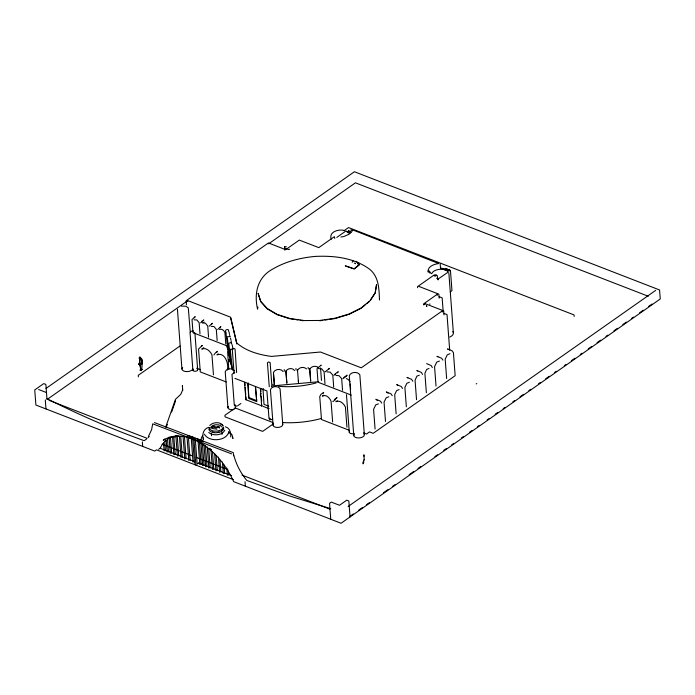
<?xml version="1.0" encoding="UTF-8"?>
<svg xmlns="http://www.w3.org/2000/svg" width="695" height="695" viewBox="0 0 695 695"><rect width="100%" height="100%" fill="white"/><g stroke="black" fill="none" stroke-linecap="round" stroke-linejoin="round"><path stroke-width="1.04" d="M227.091 338.083L227.204 336.745L230.141 336.58M139.521 362.095C138.175 368.897 141.398 359.254 139.217 358.516C139.113 357.465 140.781 357.725 140.286 358.099M139.66 363.537L140.859 369.002L141.606 368.75M139.261 364.058L139.356 364.693M164.133 450.838L163.481 442.376M201.229 440.048L201.376 437.824L202.584 435.635M203.505 437.902L203.383 439.822C201.889 434.818 203.14 428.989 208.656 427.338M231.67 343.591C232.199 342.036 227.639 342.739 228.672 344.651M428.311 270.451L428.198 272.119C427.138 266.324 434.592 264.022 438.762 263.561L352.278 229.732L352.339 231.079L352.461 230.132M225.519 330.785C225.458 329.23 229.654 328.935 228.525 331.15M142.084 363.311C141.033 364.91 141.65 362.408 141.728 360.887M140.833 368.828L141.572 368.706M247.915 383.701L248.758 398.47L256.776 401.58L255.517 386.646M141.815 363.389C142.762 369.349 140.225 372.494 140.06 364.215M269.269 386.767L267.427 362.79L268.687 361.956L270.129 362.555L271.945 386.715L271.484 386.246M141.98 363.337L141.867 363.893M141.902 363.511L141.797 364.015M139.113 363.876L139.087 364.64M142.093 363.476L141.954 363.989M289.667 249.201L288.712 249.566L285.019 248.141M257.932 307.016L257.567 309.153C253.901 293.386 257.445 277.322 272.536 269.173C285.437 261.555 300.11 257.854 314.931 256.429C333.531 255.517 353.338 257.654 368.923 268.713C378.879 276.037 379.062 288.825 379.479 300.014M138.948 363.824L138.922 364.423M140.746 369.332C138.001 371.764 143.743 368.359 141.415 369.827M140.816 369.193L140.251 370.061M228.255 351.053L227.699 352.956L228.777 369.028M165.766 426.956L175.453 399.33L180.804 394.308L182.672 389.921M166.235 427.451L167.313 424.376M171.622 412.1L175.566 400.841M261.042 393.396L260.356 393.883L260.564 396.637M364.197 459.447L362.972 462.357L363.085 463.869L363.902 461.932M142.075 363.633C142.805 362.156 142.058 356.144 140.025 359.358M141.25 358.881L141.441 360.601L142.267 360.184M139.834 358.898L139.443 363.598L141.667 362.712M224.841 430.222C222.035 435.652 213.174 436.104 208.709 432.472M217.691 329.491L220.871 326.554L220.02 327.858M209.143 326.181L212.331 323.245L211.471 324.539M194.331 317.902L195.199 316.607L192.002 319.544L192.993 332.688L227.178 345.936M141.32 358.967L141.676 361.105M213.938 354.954L215.45 352.834L217.552 351.357L216.666 352.278M141.033 369.966L141.884 369.21M346.258 376.351L347.135 375.144L343.799 377.489M297.582 370.287C299.145 367.082 304.019 366.387 306.504 368.915M158.616 449.318L160.119 448.258L162.673 443.818M214.72 426.843A0.964 0.513 -4.3 0 0 213.765 426.157A0.964 0.513 -4.3 0 0 213.052 427.008A0.964 0.513 -4.3 0 0 214.72 426.843L214.79 426.704M325.19 371.825L329.482 368.307L328.527 369.479M234.693 372.494L234.076 373.198L232.278 349.229L233.572 348.36L235.058 348.977L236.63 372.598M148.522 436.243L151.606 429.701L152.709 423.837L190.638 438.284L192.393 437.051L154.464 422.603M337.284 372.876L338.283 371.712L334.947 374.049M370.444 300.275L375.196 293.108L376.586 284.464L375.178 292.786L369.827 300.848L360.896 308.094L349.003 314.027L334.947 318.249L319.691 320.473L304.28 320.551L289.754 318.466L277.114 314.366L267.219 308.537L260.729 301.369L258.106 293.351L260.755 301.691L267.236 308.858L277.14 314.696L289.78 318.788M140.937 358.464L140.451 359.289L140.208 358.881M476.179 383.909L476.813 383.588M322.932 393.413L323.679 392.458L320.96 394.369L319.743 396.541L321.472 419.528L349.159 430.248M203.279 320.499L203.791 319.935L201.463 321.577M141.459 369.271L140.729 369.723L141.207 369.697M142.11 369.392L140.685 370.14M320.673 365.622L321.168 365.092L316.998 368.645L318.015 382.215L351.244 395.09M209.76 425.462C212.939 422.117 220.098 421.379 222.887 425.479M336.145 398.504L337.049 397.61L334.33 399.521M140.329 358.047C141.823 358.655 139.321 355.345 139.252 358.003M139.626 359.671L139.652 359.202M355.327 263.796L355.501 263.379L354.285 263.101M201.359 346.336L202.323 345.45L198.553 348.994L200.273 371.903L226.257 381.963M284.611 246.69L286.331 246.751M359.524 264.387L354.163 268.739L345.285 265.855L354.189 269.035L359.185 264.986M364.979 305.122L360.922 308.415L349.02 314.349M366.604 303.802L369.036 301.83M45.966 388.462L354.389 171.743L659.572 289.963L660.25 298.98L341.063 523.257L233.65 481.652C224.259 460.828 206.988 441.594 183.993 436.382M187.042 301.152L46.999 399.556L45.861 384.431L43.733 383.605L34.75 389.921L35.888 405.037L154.759 451.09L156.514 449.856L233.424 479.654M268.583 243.849L355.44 182.82L648.287 296.261M200.603 322.871L202.158 321.785M202.584 323.079L204.139 321.985M334.417 236.639L318.779 247.629L299.302 240.088L285.68 249.661L268.409 242.963L186.147 300.77L186.451 304.801M179.962 346.014L138.262 375.309L138.375 376.829M344.103 230.679L348.534 227.56L574.035 314.913L574.148 316.425M336.78 237.421L345.98 230.957L348.751 232.886A9.226 4.917 -4.3 0 1 349.29 234.111M203.844 347.639L201.75 349.107C205.937 347.048 210.238 351.227 211.949 354.78L213.452 374.831M218.326 353.877L216.927 354.858C225.067 351.696 228.959 364.189 227.369 370.001M353.182 260.912L352.148 262.293M234.206 372.763L231.982 374.327L234.302 405.176L237.03 406.228M164.967 438.962L163.212 440.196L169.276 437.146L176.287 435.861L186.095 436.616M237.786 405.698L240.922 403.5M235.301 407.982L224.928 415.271L225.041 416.835L262.632 431.395L273.005 424.098L272.727 422.473L235.301 407.982L235.058 404.646M233.555 455.833L233.311 452.627L195.208 438.119L193.453 439.353L231.557 453.861M437.589 279.555L438.51 279.651L437.589 279.555L437.294 275.524M198.796 462.948L197.172 464.095L195.338 439.692M425.383 303.706L423.681 304.905L423.603 303.88L437.224 294.306L437.303 295.332M450.299 291.857L451.967 290.684L450.456 270.52M333.956 375.213L335.615 374.049M272.475 419.137L271.728 419.667L269 418.616L266.915 390.946L248.202 383.701M342.922 378.688L345.424 376.933M323.714 395.194L322.358 396.141C325.955 393.857 329.96 398.053 331.081 401.319L332.636 422.004M332.783 401.588L335.503 399.677M337.249 400.746L335.894 401.701C339.803 399.642 343.895 403.691 345.415 407.053L346.935 427.199M348.126 506.481L655.689 290.371M349.811 516.394L353.355 513.9M358.672 510.165L362.217 507.671M366.647 504.561L369.306 502.694M383.484 492.729L387.923 489.61M392.354 486.5L395.012 484.632M409.19 474.668L413.621 471.549M418.051 468.439L420.718 466.571M434.896 456.606L437.555 454.73M443.757 450.377L446.416 448.51M451.733 444.765L453.505 443.523M461.489 437.919L463.261 436.668M469.464 432.316L472.122 430.448M477.439 426.704L479.211 425.462M487.186 419.858L488.959 418.607M495.17 414.255L497.828 412.387M503.145 408.643L504.918 407.4M512.893 401.797L514.665 400.546M519.982 396.81L523.526 394.326M528.852 390.581L530.624 389.339M538.599 383.736L540.371 382.485M545.688 378.749L549.232 376.264M554.549 372.52L556.321 371.278M564.305 365.674L566.077 364.423M571.394 360.688L574.939 358.203M580.255 354.459L582.028 353.216M588.231 348.855L591.775 346.362M597.092 342.626L600.645 340.142M605.962 336.397L607.734 335.155M613.937 330.794L617.481 328.301M622.798 324.565L626.343 322.08M631.659 318.336L633.44 317.094M639.643 312.733L643.188 310.239M648.505 306.504L652.049 304.019M357.578 263.448L358.742 262.71M219.55 329.543C221.757 328.257 224.138 330.672 224.928 332.618L225.779 344.016M211.098 326.355L213.93 326.494L216.31 329.317L217.153 340.55M194.027 319.804L196.807 319.943L199.144 322.697L199.986 333.817M318.71 368.628L321.611 368.793L324.079 371.695L324.982 383.709M348.595 234.441L343.799 236.526L340.906 237.038M194.027 333.096L194.296 332.94A2.415 1.286 -4.3 0 0 194.635 332.644M327.015 371.894L330.134 372.129L332.809 375.118L333.713 387.054M335.894 375.439L339.004 375.691L341.662 378.601L342.548 390.347M356.031 261.268L357.082 261.954M348.021 314.653L334.973 318.571L329.882 319.318M316.103 382.971C303.941 386.203 291.188 387.323 278.643 386.333M203.027 322.819L205.381 323.218L207.727 325.998L208.57 337.188M171.804 437.355L178.606 436.104M319.717 320.795L322.767 320.352M324.8 320.056L327.849 319.613M181.508 306.13L185.704 306.191L188.284 307.842L190.248 332.054M233.207 349.012L230.21 349.377L230.132 350.74M318.701 381.737L273.161 385.829L272.961 384.222M216.988 429.189L212.01 428.441M440.508 268.148L447.146 269.061L450.377 271.319L449.517 269.373L447.441 270.833L440.508 268.148L440.213 264.126M434.471 275.759L435.652 275.715M449.978 353.729L447.311 354.815L445.182 359.15L446.642 378.523M439.457 361.044L436.738 362.147L434.566 366.595L436.026 386.072M388.792 396.758L386.142 397.827L384.04 402.118L385.499 421.457M399.086 389.617L396.628 390.607L394.69 394.63L396.133 413.829M409.407 382.25L406.879 383.258L404.89 387.428L406.349 406.801M378.41 403.821L375.717 404.898L373.589 409.372L375.074 429.041M343.938 230.384C338.387 229.115 328.613 231.704 331.202 239.236M436.104 275.394L434.818 275.133M193.436 330.994L191.038 331.246L190.039 332.479L192.88 370.218M211.098 427.225L212.705 427.399L212.644 426.53M428.997 368.498L426.678 369.401L424.897 373.319L426.356 392.692M419.276 375.213L416.896 376.134L415.071 380.182L416.54 399.721M290.823 318.935L293.933 319.387M296.009 319.683L298.077 319.978M300.153 320.273L303.263 320.725M433.445 275.472L435.322 275.95L436.564 275.072L433.871 275.168L417.504 286.67L417.582 287.695M346.371 378.549L348.247 379.47L350.037 381.807M187.598 435.557L194.14 437.433M187.016 436.877L192.558 438.458M330.82 508.723L289.441 495.926L246.777 480.445C240.705 473.026 236.065 464.347 233.815 454.999M230.392 350.879L232.252 368.02M348.464 231.009L349.941 231.583M445.521 268.609L448.449 269.738M448.796 269.877L449.934 270.32M350.549 233.303L347.109 231.965L348.829 230.757L350.775 232.373M419.111 286.496L438.832 294.133L439.136 298.164M439.188 296.704L442.15 297.851L443.193 311.708M425.21 303.706L443.697 310.873L444.001 314.896M444.096 313.445L447.015 314.583L449.691 350.228M426.626 363.615L431.161 365.535L432.325 367.551M234.936 378.375L248.193 383.51M196.598 368.194L200.447 369.679M363.589 432.881L366.517 434.01L369.523 431.899L373.18 433.315L455.155 375.708L453.427 352.721L452.097 350.801L447.502 348.933L448.44 349.385M268.757 406.219L264.004 404.377L263.023 389.356A4.9 3.093 54.9 0 1 263.327 388.505M263.049 406.358L269.113 408.703M38.633 389.513L46.591 392.597M49.015 400.337L146.897 438.25M162.039 444.122L192.419 455.885M196.468 457.458L227.856 469.611M241.982 475.085L329.76 509.088M198.683 463.035L231.461 475.606M160.119 448.258L194.009 461.384M140.703 367.012L139.982 364.119M220.576 424.046L223.008 425.514M231.948 344.407L232.356 345.667M228.942 344.763L230.862 362.173M437.893 356.796L436.955 356.344L441.542 358.212L442.871 360.132M196.963 438.554L203.609 441.794M195.208 438.119L201.272 441.082M397.627 385.099L396.706 384.63L401.276 386.516L402.553 388.47M407.887 377.889L406.975 377.42L411.544 379.305L412.804 381.26M225.362 426.756C229.932 427.998 231.105 432.742 230.705 436.947M225.849 331.906L227.752 348.829M417.721 371L416.852 370.487L421.379 372.416L422.525 374.431M357.595 263.77L359.159 264.682M230.41 338.005L230.992 340.133M227.404 338.369L229.367 355.797M318.71 367.82C316.225 365.292 311.351 365.987 309.788 369.193L310.691 381.234L309.657 368.593M209.803 448.345L211.28 449.691M431.221 273.665L429.267 270.981L429.414 272.987M229.976 432.75L231.921 434.61L232.99 438.484L232.373 437.077M173.802 436.825L175.244 454.582M388.036 393.179L386.324 391.919L390.92 393.787L392.249 395.707M377.524 400.572L375.873 399.269L380.443 401.163L381.703 403.117M426.409 306.208C427.599 307.129 426.382 304.731 426.356 306.104M283.126 371.556C280.849 368.298 275.151 368.871 273.448 372.424L274.369 384.622L273.474 373.867M294.602 370.565C292.638 367.533 287.391 368.063 285.966 371.339L286.861 383.275L285.836 370.722M221.653 433.576L222.044 434.262L221.887 432.194M204.391 434.175C208.882 442.533 226.874 441.247 228.872 431.604L229.029 433.715M231.67 365.692L229.011 359.454L229.159 361.426M234.389 370.913C232.764 367.742 226.057 368.228 225.223 371.79L227.925 407.696M229.029 331.819L229.55 334.46M230.731 318.249L236.83 343.999M226.77 345.78L232.53 370.088M255.395 386.637L256.646 400.598L248.88 397.583L248.037 383.788A5.03 3.171 54.9 0 1 248.376 382.988M232.495 346.397L232.764 348.16M231.131 341.019L231.409 343.009M269.747 418.086L270.007 420.049M229.689 335.398L229.81 336.389M308.128 367.403L308.328 369.01M298.285 380.721L298.485 382.328L297.46 369.688M295.922 368.498L296.131 370.105M284.185 369.549L284.394 371.156M448.857 272.97L453.349 332.688M442.168 312.064L442.089 311.039L361.278 367.82L320.482 352.017L271.467 356.422C259.122 354.78 246.351 351.288 236.76 342.974L230.653 317.224L187.754 300.605L187.832 301.63M429.805 303.889L429.84 304.367M351.01 229.567L351.236 232.59M364.336 434.549L359.845 374.831C357.916 371.234 350.167 371.782 349.298 375.943L353.79 435.652M364.006 456.294L363.893 454.782L364.25 460.029M350.202 383.953L350.601 389.304M334.625 237.421L334.738 238.455M346.458 394.621L349.29 432.36M350.045 516.95L348.847 501.017L346.727 500.192L339.499 505.274L331.307 502.103L329.552 503.336L330.751 519.261M320.534 367.916L321.481 380.434M284.533 246.942L284.776 250.183M282.752 424.35L280.076 388.8C278.313 385.517 271.241 386.02 270.451 389.817L273.126 425.366M260.721 388.366L260.955 391.52M261.355 396.776L261.668 400.98M261.98 405.185L262.041 405.958L246.108 399.79L245.874 396.689M260.416 389.435L261.676 406.175M244.788 382.198L245.022 385.299M245.179 387.376L245.717 394.612M244.649 383.293L245.9 399.886M245.022 481.678L245.361 486.187M225.519 331.515L225.675 333.539M228.403 471.001L228.716 475.128M226.822 468.048L227.369 475.267M224.033 465.094L224.667 473.564M222.443 462.053L223.321 473.703M219.281 426.965L219.368 428.146M219.994 460.229L220.888 472.105M216.866 426.695L216.953 427.877L215.111 427.668L215.042 426.799M218.456 457.128L219.594 472.244M216.162 455.72L217.292 470.706M214.659 453.722L215.945 470.845M211.376 433.663L211.532 435.739L211.489 434.992M212.47 451.637L213.808 469.351M210.967 449.7L212.462 469.49M208.787 448.97L210.211 467.961M207.275 447.007L208.865 468.1M205.451 445.782L207.023 466.727M204.017 444.878L205.677 466.866M194.921 333.053L197.675 369.714M202.401 443.914L204.035 465.563M200.898 441.89L202.688 465.711M199.465 442.507L201.107 464.451M198.014 440.552L199.821 464.581M193.801 437.581L195.868 465.103M192.637 438.493L194.496 463.218M191.255 438.484L193.036 462.14M188.475 438.032L190.152 460.359M177.434 309.214L181.925 368.923M187.051 437.112L188.805 460.498M182.507 387.046L182.394 385.534L182.724 390.555M184.427 436.434L186.112 458.787M183.08 436.582L184.766 458.935M180.743 436.338L182.325 457.336M179.458 436.477L181.039 457.475M177.208 435.591L178.737 455.929M175.861 435.739L177.39 456.076M172.577 437.138L173.898 454.721M170.536 438.302L171.648 453.192M169.189 438.441L170.301 453.331M167.469 438.745L168.459 451.95M166.201 439.909L167.113 452.097M164.75 441.16L165.471 450.794M142.345 441.898L142.684 446.407M45.297 399.929L45.974 408.947M321.368 418.451A65.782 35.054 -4.3 0 1 282.804 422.569M282.465 423.707A4.839 2.58 -4.3 0 1 277.765 427.451A4.839 2.58 -4.3 0 1 273.543 424.019M234.041 409.494A4.604 2.45 -4.3 0 1 229.089 409.086A4.604 2.45 -4.3 0 1 228.36 406.427M192.793 369.088A5.534 2.954 -4.3 0 1 185.357 371.469A5.534 2.954 -4.3 0 1 182.655 367.412M364.032 433.845A5.308 2.832 -4.3 0 1 358.881 437.946A5.308 2.832 -4.3 0 1 354.241 434.184M452.845 331.541A8.627 4.596 -4.3 0 1 449.778 337.075M436.721 278.261A8.627 4.596 -4.3 0 0 438.866 278.495L448.414 271.954L447.302 270.824L443.862 269.495A8.627 4.596 -4.3 0 0 431.795 273.569M197.241 369.115A2.415 1.286 -4.3 0 1 196.841 370.861A2.415 1.286 -4.3 0 1 193.592 370.974A2.415 1.286 -4.3 0 1 193.418 369.245M354.137 433.498A3.475 1.85 -4.3 0 1 350.341 433.359A3.475 1.85 -4.3 0 1 349.472 431.395M47.051 398.695A924.915 583.452 54.9 0 0 144.1 440.665A45.288 28.565 54.9 0 0 146.853 438.771M149.234 436.382A45.288 28.565 54.9 0 1 148.096 437.633M164.559 441.673A54.757 34.541 54.9 0 1 165.94 440.395M167.425 439.257A54.757 34.541 54.9 0 1 172.412 436.616M223.121 428.789A6.846 3.649 -4.3 0 1 221.861 430.622M219.116 431.969A6.846 3.649 -4.3 0 1 217.405 432.333M213.886 432.325A6.846 3.649 -4.3 0 1 212.314 431.96M222.973 426.565A6.846 3.649 -4.3 0 1 216.423 431.152A6.846 3.649 -4.3 0 1 209.43 427.495M210.976 428.337A5.334 2.841 -4.3 0 1 210.933 427.59L211.254 426.852A5.334 2.841 -4.3 0 1 216.779 424.732A5.334 2.841 -4.3 0 1 221.488 426.869M223.66 427.755A7.445 3.97 -4.3 0 1 215.563 432.777A7.445 3.97 -4.3 0 1 209.377 427.738M217.613 427.269A0.895 0.478 -4.3 0 0 218.968 426.782A0.895 0.478 -4.3 0 0 217.631 426.435A0.895 0.478 -4.3 0 0 217.613 427.269"/></g></svg>
